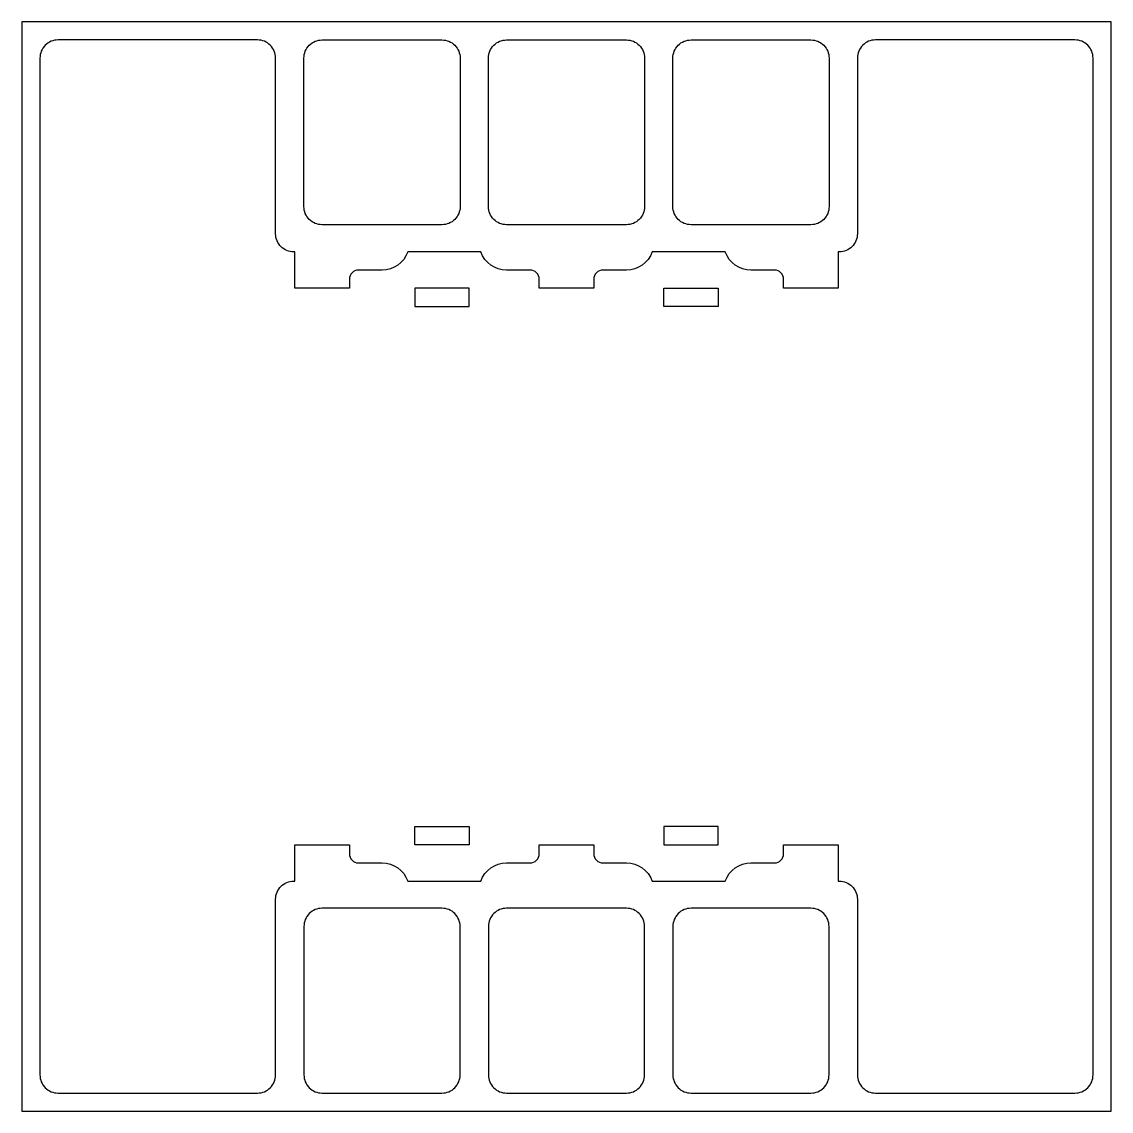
# Model space of a CAD drawing. Header units: inches. Extents: x 0 to 30, y 0 to 30.
import ezdxf

# ---------------------------------------------------------------- set-up
doc = ezdxf.new("R2010")
doc.units = ezdxf.units.IN
doc.header["$MEASUREMENT"] = 0
doc.layers.add('glassOutline', color=7, linetype='Continuous')
doc.layers.add('TC-etch-lines-chemical', color=1, linetype='Continuous')

msp = doc.modelspace()

# ---------------------------------------------------------------- linework, layer by layer
at = {"layer": 'glassOutline'}
msp.add_lwpolyline([(0, 0), (30, 0), (30, 30), (0, 30)], close=True, dxfattribs=at)
at = {"layer": 'TC-etch-lines-chemical'}
for points in [[(0.5, 1, 0.414214), (1, 0.5), (6.49, 0.5, 0.414214), (6.99, 1), (6.99, 5.839, -0.414214), (7.49, 6.339), (7.52, 6.339), (7.52, 7.339), (9.02, 7.339), (9.02, 7.089, 0.414214), (9.27, 6.839), (9.92, 6.839, -0.317837), (10.627, 6.339), (12.643, 6.339, -0.317837), (13.35, 6.839), (14, 6.839, 0.414214), (14.25, 7.089), (14.25, 7.339), (15.75, 7.339), (15.75, 7.089, 0.414214), (16, 6.839), (16.65, 6.839, -0.317838), (17.357, 6.339), (19.373, 6.339, -0.317837), (20.08, 6.839), (20.73, 6.839, 0.414214), (20.98, 7.089), (20.98, 7.339), (22.48, 7.339), (22.48, 6.339), (22.51, 6.339, -0.414214), (23.01, 5.839), (23.01, 1, 0.414214), (23.51, 0.5), (29, 0.5, 0.414214), (29.5, 1), (29.5, 29, 0.414214), (29, 29.5), (23.51, 29.5, 0.414214), (23.01, 29), (23.01, 24.161, -0.414214), (22.51, 23.661), (22.48, 23.661), (22.48, 22.661), (20.98, 22.661), (20.98, 22.911, 0.414214), (20.73, 23.161), (20.08, 23.161, -0.317837), (19.373, 23.661), (17.357, 23.661, -0.317838), (16.65, 23.161), (16, 23.161, 0.414214), (15.75, 22.911), (15.75, 22.661), (14.25, 22.661), (14.25, 22.911, 0.414214), (14, 23.161), (13.35, 23.161, -0.317837), (12.643, 23.661), (10.627, 23.661, -0.317837), (9.92, 23.161), (9.27, 23.161, 0.414214), (9.02, 22.911), (9.02, 22.661), (7.52, 22.661), (7.52, 23.661), (7.49, 23.661, -0.414214), (6.99, 24.161), (6.99, 29, 0.414214), (6.49, 29.5), (1, 29.5, 0.414214), (0.5, 29)], [(11.57, 24.411), (8.27, 24.411, -0.414214), (7.77, 24.911), (7.77, 29, -0.414214), (8.27, 29.5), (11.57, 29.5, -0.414214), (12.07, 29), (12.07, 24.911, -0.414214)], [(16.65, 24.411), (13.35, 24.411, -0.414214), (12.85, 24.911), (12.85, 29, -0.414214), (13.35, 29.5), (16.65, 29.5, -0.414214), (17.15, 29), (17.15, 24.911, -0.414214)], [(21.73, 24.411), (18.43, 24.411, -0.414214), (17.93, 24.911), (17.93, 29, -0.414214), (18.43, 29.5), (21.73, 29.5, -0.414214), (22.23, 29), (22.23, 24.911, -0.414214)], [(11.57, 5.589), (8.27, 5.589, 0.414214), (7.77, 5.089), (7.77, 1, 0.414214), (8.27, 0.5), (11.57, 0.5, 0.414214), (12.07, 1), (12.07, 5.089, 0.414214)], [(16.65, 5.589), (13.35, 5.589, 0.414214), (12.85, 5.089), (12.85, 1, 0.414214), (13.35, 0.5), (16.65, 0.5, 0.414214), (17.15, 1), (17.15, 5.089, 0.414214)], [(21.73, 5.589), (18.43, 5.589, 0.414214), (17.93, 5.089), (17.93, 1, 0.414214), (18.43, 0.5), (21.73, 0.5, 0.414214), (22.23, 1), (22.23, 5.089, 0.414214)]]:
    msp.add_lwpolyline(points, format="xyb", close=True, dxfattribs=at)
for points in [[(12.32, 22.661), (10.82, 22.661), (10.82, 22.161), (12.32, 22.161)], [(17.68, 22.661), (19.18, 22.661), (19.18, 22.161), (17.68, 22.161)], [(12.32, 7.339), (10.82, 7.339), (10.82, 7.839), (12.32, 7.839)], [(17.68, 7.339), (19.18, 7.339), (19.18, 7.839), (17.68, 7.839)]]:
    msp.add_lwpolyline(points, close=True, dxfattribs=at)

doc.saveas('drawing.dxf')
